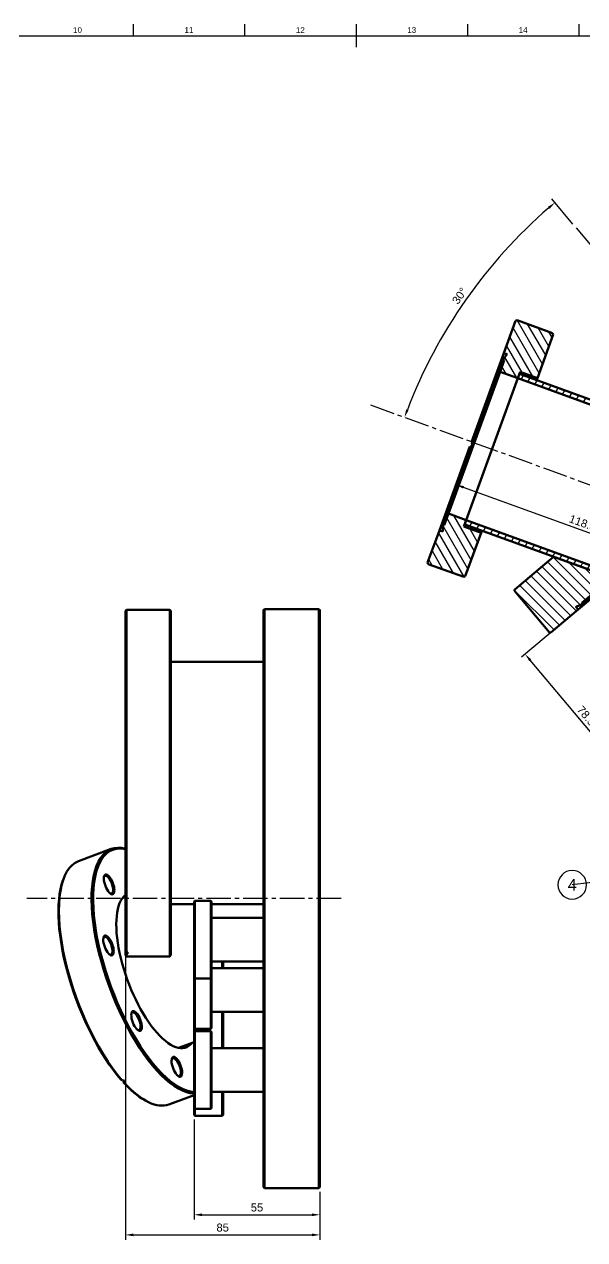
# Model space of a CAD drawing. Header units: millimetres. Extents: x 0 to 1189, y 0 to 841.
# Drawn here: x 454 to 699, y 304 to 836 of the extents above; entities that cross this region are included whole.
import ezdxf
from ezdxf import colors
from ezdxf.entities.mleader import LeaderData, LeaderLine
from ezdxf.enums import TextEntityAlignment as Align
from ezdxf.math import Vec2, Vec3

# ---------------------------------------------------------------- set-up
doc = ezdxf.new("R2010")
doc.units = ezdxf.units.MM
doc.header["$LTSCALE"] = 0.75
doc.linetypes.add('CENTER2', pattern=[28.575, 19.05, -3.175, 3.175, -3.175])
for name, color, linetype, lineweight in [('Balloons', 7, 'Continuous', 25), ('BORDER', 7, 'Continuous', 25), ('FD_Dimensions', 7, 'Continuous', 25), ('Hatching', 7, 'Continuous', 25), ('Smart Centers', 7, 'CENTER2', 25), ('Visible', 7, 'Continuous', 50)]:
    doc.layers.add(name, color=color, linetype=linetype, lineweight=lineweight)
doc.styles.add('FusionTitle', font='arial.ttf')
doc.styles.get("Standard").update_dxf_attribs({"font": 'arial.ttf'})
doc.dimstyles.new('Dim-ISO-25', dxfattribs={"dimtxt": 3.5, "dimasz": 3.5, "dimexe": 2.1, "dimexo": 2.1, "dimgap": 1.4, "dimtad": 1, "dimzin": 12, "dimdsep": 46, "dimtxsty": 'Standard', "dimcen": 0, "dimazin": 3, "dimtp": 0.1, "dimtm": 0.1, "dimtfac": 0.714286, "dimtmove": 0, "dimatfit": 3, "dimfxl": 1, "dimtzin": 12, "dimarcsym": 0})

# ---------------------------------------------------------------- blocks, each defined once
blk = doc.blocks.new('*U29')
at = {"layer": 'Smart Centers', "color": 0, "ltscale": 0.75, "transparency": 16777216}
blk.add_line((-74.680236, 89.00044), (60.772016, -72.425268), dxfattribs=at)
blk = doc.blocks.new('*U30')
at = {"layer": 'Smart Centers', "color": 0, "ltscale": 0.75, "transparency": 16777216}
blk.add_line((-94.70458, 34.469648), (131.173552, -47.743269), dxfattribs=at)
blk = doc.blocks.new('*D88')
at = {"layer": 'Defpoints', "color": 0, "transparency": 16777216}
for p in [(859.943386, 717.10225), (828.760057, 588.405979), (673.4106, 560.582658)]:
    blk.add_point(p, dxfattribs=at)
at = {"layer": 'FD_Dimensions', "color": 0, "lineweight": -2, "transparency": 16777216}
for p, q in [((858.334693, 715.752396), (671.801907, 559.232804)), ((827.151364, 587.056125), (722.288249, 499.065524)), ((721.647186, 503.096534), (675.660357, 557.901503))]:
    blk.add_line(p, q, dxfattribs=at)
at = {"layer": 'FD_Dimensions', "color": 0, "transparency": 16777216}
for points in [[(676.107216, 558.276462), (675.213498, 557.526543), (673.4106, 560.582658)], [(722.094045, 503.471493), (721.200327, 502.721574), (723.896943, 500.415378)]]:
    blk.add_solid(points, dxfattribs=at)
at = {"layer": 'FD_Dimensions', "color": 0, "transparency": 16777216, "insert": (701.095159, 532.547586), "char_height": 3.5, "attachment_point": 5, "rotation": 310.00003345}
blk.add_mtext('78.54', dxfattribs=at)
blk = doc.blocks.new('*D89')
at = {"layer": 'Defpoints', "color": 0, "transparency": 16777216}
for p in [(695.687191, 746.996046), (659.154687, 730.721783), (605.894334, 669.522469), (831.139444, 585.570337), (831.772466, 587.309552)]:
    blk.add_point(p, dxfattribs=at)
at = {"layer": 'FD_Dimensions', "color": 0, "lineweight": -2, "transparency": 16777216}
blk.add_line((694.337337, 748.604739), (685.0944, 759.620043), dxfattribs=at)
blk.add_arc((828.760057, 588.405979), 221.404087, 130.905753, 159.094247, dxfattribs=at)
at = {"layer": 'FD_Dimensions', "color": 0, "transparency": 16777216}
for points in [[(683.402484, 756.184353), (684.159444, 755.29659), (686.444254, 758.01135)], [(622.47786, 667.206158), (621.38474, 667.613835), (620.708271, 664.130637)]]:
    blk.add_solid(points, dxfattribs=at)
at = {"layer": 'FD_Dimensions', "color": 0, "transparency": 16777216, "insert": (644.784827, 717.226823), "char_height": 3.5, "attachment_point": 5, "rotation": 55.00001902}
blk.add_mtext('30°', dxfattribs=at)
blk = doc.blocks.new('*U33')
at = {"layer": 'Smart Centers', "color": 0, "ltscale": 0.75, "transparency": 16777216}
blk.add_line((21.599217, 0), (-115.801763, 0), dxfattribs=at)
blk = doc.blocks.new('*D90')
at = {"layer": 'Defpoints', "color": 0, "transparency": 16777216}
for p in [(528.705465, 359.084695), (583.705465, 327.470241), (583.705465, 315.374921)]:
    blk.add_point(p, dxfattribs=at)
at = {"layer": 'FD_Dimensions', "color": 0, "lineweight": -2, "transparency": 16777216}
for p, q in [((528.705465, 356.984695), (528.705465, 313.274921)), ((583.705465, 325.370241), (583.705465, 313.274921)), ((532.205465, 315.374921), (580.205465, 315.374921))]:
    blk.add_line(p, q, dxfattribs=at)
at = {"layer": 'FD_Dimensions', "color": 0, "transparency": 16777216}
for points in [[(532.205465, 315.958254), (532.205465, 314.791587), (528.705465, 315.374921)], [(580.205465, 315.958254), (580.205465, 314.791587), (583.705465, 315.374921)]]:
    blk.add_solid(points, dxfattribs=at)
at = {"layer": 'FD_Dimensions', "color": 0, "transparency": 16777216, "insert": (556.205465, 318.554764), "char_height": 3.5, "attachment_point": 5}
blk.add_mtext('55', dxfattribs=at)
blk = doc.blocks.new('*D91')
at = {"layer": 'Defpoints', "color": 0, "transparency": 16777216}
for p in [(498.705465, 430.518712), (583.705465, 327.470241), (583.705465, 306.579564)]:
    blk.add_point(p, dxfattribs=at)
at = {"layer": 'FD_Dimensions', "color": 0, "lineweight": -2, "transparency": 16777216}
for p, q in [((498.705465, 428.418712), (498.705465, 304.479564)), ((583.705465, 325.370241), (583.705465, 304.479564)), ((502.205465, 306.579564), (580.205465, 306.579564))]:
    blk.add_line(p, q, dxfattribs=at)
at = {"layer": 'FD_Dimensions', "color": 0, "transparency": 16777216}
for points in [[(502.205465, 307.162897), (502.205465, 305.99623), (498.705465, 306.579564)], [(580.205465, 307.162897), (580.205465, 305.99623), (583.705465, 306.579564)]]:
    blk.add_solid(points, dxfattribs=at)
at = {"layer": 'FD_Dimensions', "color": 0, "transparency": 16777216, "insert": (541.205465, 309.766569), "char_height": 3.5, "attachment_point": 5}
blk.add_mtext('85', dxfattribs=at)
blk = doc.blocks.new('ISO_A0_SHEET')
at = {"layer": 'BORDER'}
for p, q in [((502.083334, 836), (502.083334, 831)), ((550.791667, 836), (550.791667, 831)), ((599.5, 836), (599.5, 826)), ((648.208333, 836), (648.208333, 831)), ((696.916666, 836), (696.916666, 831)), ((20, 831), (1179, 831))]:
    blk.add_line(p, q, dxfattribs=at)
at = {"layer": 'BORDER', "style": 'FusionTitle'}
for s, p in [('10', (477.729168, 833.5)), ('11', (526.4375, 833.5)), ('12', (575.145833, 833.5)), ('13', (623.854167, 833.5)), ('14', (672.5625, 833.5))]:
    blk.add_text(s, height=2.5, dxfattribs=at).set_placement(p, align=Align.MIDDLE)
blk = doc.blocks.new('*B64')
at = {"transparency": 16777216}
for start, end in [(90, 270), (270, 90)]:
    blk.add_arc((0, 0), 6.25, start, end, dxfattribs=at)
at = {"transparency": 16777216, "insert": (0, 0), "char_height": 5, "attachment_point": 5}
blk.add_mtext('4', dxfattribs=at)
blk = doc.blocks.new('*D103')
at = {"layer": 'Defpoints', "color": 0, "transparency": 16777216}
for p in [(773.193361, 645.876825), (643.208124, 634.69459), (635.919823, 614.670147)]:
    blk.add_point(p, dxfattribs=at)
at = {"layer": 'FD_Dimensions', "color": 0, "lineweight": -2, "transparency": 16777216}
for p, q in [((772.475119, 643.90347), (753.675834, 592.252859)), ((636.638065, 616.643502), (643.926366, 636.667945)), ((751.105152, 595.423284), (646.497048, 633.49752))]:
    blk.add_line(p, q, dxfattribs=at)
at = {"layer": 'FD_Dimensions', "color": 0, "transparency": 16777216}
for points in [[(646.69656, 634.045674), (646.297536, 632.949366), (643.208124, 634.69459)], [(751.304664, 595.971438), (750.90564, 594.87513), (754.394076, 594.226213)]]:
    blk.add_solid(points, dxfattribs=at)
at = {"layer": 'FD_Dimensions', "color": 0, "transparency": 16777216, "insert": (699.891528, 617.456329), "char_height": 3.5, "attachment_point": 5, "rotation": 340.00001515}
blk.add_mtext('118.32', dxfattribs=at)

msp = doc.modelspace()

# ---------------------------------------------------------------- hatches: boundary and pattern name
at = {"layer": 'Hatching'}
h = msp.add_hatch(dxfattribs=at)
h.set_pattern_fill('ANSI31', color=256, angle=90, style=0)
h.paths.add_polyline_path([(747.803, 655.118), (766.868, 648.179), (764.958, 650.454), (755.574, 661.639)], flags=0)
edge = h.paths.add_edge_path(flags=0)
edge.add_spline(control_points=[(871.884, 727.122), (871.914, 727.407), (871.943, 727.694)], knot_values=[0, 0, 0, 0.0574988, 0.0574988, 0.0574988], weights=[1, 1.0000013, 1], degree=2, periodic=0)
edge.add_line((871.943, 727.694), (856.645, 745.925))
edge.add_spline(control_points=[(856.645, 745.925), (856.358, 745.946), (856.071, 745.966)], knot_values=[0, 0, 0, 0.0574988, 0.0574988, 0.0574988], weights=[1, 1.0000013, 1], degree=2, periodic=0)
edge.add_line((856.071, 745.966), (836.686, 729.7))
edge.add_line((836.686, 729.7), (846.07, 718.515))
edge.add_line((846.07, 718.515), (851.727, 711.774))
edge.add_line((851.727, 711.774), (856.818, 716.046))
edge.add_line((856.818, 716.046), (857.379, 715.733))
edge.add_spline(control_points=[(857.379, 715.733), (858.14, 717.011), (858.92, 718.322)], knot_values=[0, 0, 0, 0.3012694, 0.3012694, 0.3012694], weights=[1, 1.0000839, 1], degree=2, periodic=0)
edge.add_line((858.92, 718.322), (859.943, 717.102))
edge.add_line((859.943, 717.102), (871.884, 727.122))
edge = h.paths.add_edge_path(flags=0)
edge.add_spline(control_points=[(684.09, 570.066), (684.377, 570.045), (684.663, 570.025)], knot_values=[0, 0, 0, 0.0574988, 0.0574988, 0.0574988], weights=[1, 1.0000013, 1], degree=2, periodic=0)
edge.add_line((684.663, 570.025), (696.604, 580.044))
edge.add_line((696.604, 580.044), (695.581, 581.264))
edge.add_spline(control_points=[(695.581, 581.264), (697.007, 581.804), (698.398, 582.332)], knot_values=[0, 0, 0, 0.3012694, 0.3012694, 0.3012694], weights=[1, 1.0000839, 1], degree=2, periodic=0)
edge.add_line((698.398, 582.332), (698.187, 582.939))
edge.add_line((698.187, 582.939), (711.275, 593.921))
edge.add_line((711.275, 593.921), (685.884, 603.162))
edge.add_line((685.884, 603.162), (668.851, 588.87))
edge.add_spline(control_points=[(668.851, 588.87), (668.821, 588.584), (668.792, 588.298)], knot_values=[0, 0, 0, 0.0574988, 0.0574988, 0.0574988], weights=[1, 1.0000013, 1], degree=2, periodic=0)
edge.add_line((668.792, 588.298), (684.09, 570.066))
h = msp.add_hatch(dxfattribs=at)
h.set_pattern_fill('ANSI31', color=256, angle=75, style=0)
h.paths.add_polyline_path([(678.794, 681.3), (685.72, 700.328), (685.421, 700.969), (669.916, 706.613), (669.275, 706.314), (664.154, 692.242), (665.632, 691.704), (663.802, 689.523), (664.292, 689.112), (662.451, 684.055), (670.25, 681.217), (670.934, 683.096), (671.277, 684.036)], flags=0)
h.paths.add_polyline_path([(630.798, 600.598), (631.097, 599.957), (646.602, 594.314), (647.243, 594.613), (654.169, 613.642), (646.651, 616.378), (646.993, 617.318), (647.677, 619.197), (639.878, 622.036), (638.037, 616.979), (637.399, 616.979), (637.399, 614.132), (635.92, 614.67)], flags=0)
h = msp.add_hatch(dxfattribs=at)
h.set_pattern_fill('ANSI31', color=256, angle=15, style=0)
h.paths.add_polyline_path([(711.275, 593.921), (713.044, 595.405), (647.677, 619.197), (646.993, 617.318), (685.884, 603.162)], flags=0)
h.paths.add_polyline_path([(771.424, 644.392), (773.193, 645.877), (766.868, 648.179), (747.803, 655.118), (670.934, 683.096), (670.25, 681.217)], flags=0)

# ---------------------------------------------------------------- linework, layer by layer
at = {"layer": 'Visible', "extrusion": (-0.492404, -0.413176, 0.766044)}
for p, q in [((859.943, 717.102), (696.604, 580.044)), ((857.379, 715.733), (698.398, 582.332)), ((669.275, 706.314), (664.154, 692.242)), ((669.916, 706.613), (669.275, 706.314)), ((685.421, 700.969), (669.916, 706.613)), ((678.794, 681.3), (685.72, 700.328)), ((685.72, 700.328), (685.421, 700.969)), ((649.985, 653.313), (664.154, 692.242)), ((665.632, 691.704), (663.802, 689.523)), ((664.154, 692.242), (665.632, 691.704)), ((637.399, 616.979), (663.802, 689.523)), ((664.292, 689.112), (662.451, 684.055)), ((663.802, 689.523), (664.292, 689.112)), ((662.451, 684.055), (639.878, 622.036)), ((670.25, 681.217), (647.677, 619.197)), ((647.677, 619.197), (670.25, 681.217)), ((662.451, 684.055), (670.25, 681.217)), ((670.25, 681.217), (671.277, 684.036)), ((670.934, 683.096), (670.25, 681.217)), ((670.25, 681.217), (771.424, 644.392)), ((773.193, 645.877), (670.934, 683.096)), ((671.277, 684.036), (678.794, 681.3)), ((678.452, 680.36), (678.794, 681.3)), ((635.92, 614.67), (649.301, 651.435)), ((649.865, 651.229), (649.301, 651.435)), ((649.985, 653.313), (649.904, 653.091)), ((649.904, 653.091), (650.371, 652.913)), ((649.985, 653.313), (650.549, 653.108)), ((650.465, 652.879), (650.371, 652.913)), ((639.878, 622.036), (638.037, 616.979)), ((647.677, 619.197), (639.878, 622.036)), ((638.037, 616.979), (637.399, 616.979)), ((637.399, 616.979), (637.399, 614.132)), ((646.651, 616.378), (647.677, 619.197)), ((647.677, 619.197), (646.993, 617.318)), ((646.993, 617.318), (711.275, 593.921)), ((713.044, 595.405), (647.677, 619.197)), ((635.92, 614.67), (630.798, 600.598)), ((637.399, 614.132), (635.92, 614.67)), ((654.169, 613.642), (646.651, 616.378)), ((647.243, 594.613), (654.169, 613.642)), ((654.169, 613.642), (654.511, 614.581)), ((685.884, 603.162), (668.851, 588.87)), ((711.275, 593.921), (685.884, 603.162)), ((630.798, 600.598), (631.097, 599.957)), ((631.097, 599.957), (646.602, 594.314)), ((646.602, 594.314), (647.243, 594.613)), ((698.187, 582.939), (711.275, 593.921)), ((668.792, 588.298), (684.09, 570.066)), ((684.663, 570.025), (696.604, 580.044)), ((696.604, 580.044), (695.581, 581.264)), ((698.398, 582.332), (698.187, 582.939))]:
    msp.add_line(p, q, dxfattribs=at)
at = {"layer": 'Visible', "extrusion": (-1e-16, -1, 0)}
for p, q in [((498.705, 579.47), (499.205, 579.97)), ((498.705, 579.47), (498.705, 430.519)), ((499.205, 430.028), (499.205, 579.97)), ((518.105, 579.97), (499.205, 579.97)), ((518.105, 579.97), (518.105, 428.37)), ((518.605, 579.47), (518.105, 579.97)), ((518.605, 428.87), (518.605, 579.47)), ((559.105, 579.87), (559.505, 580.27)), ((559.105, 579.87), (559.105, 327.47)), ((559.505, 327.07), (559.505, 580.27)), ((583.305, 580.27), (559.505, 580.27)), ((583.305, 580.27), (583.305, 327.07)), ((583.705, 579.87), (583.305, 580.27)), ((583.705, 327.47), (583.705, 579.87)), ((559.105, 557.17), (518.605, 557.17)), ((478.224, 470.057), (492.514, 475.36)), ((471.351, 461.572), (471.552, 462.132)), ((498.705, 454.458), (497.488, 454.006)), ((528.705, 452.37), (529.005, 452.67)), ((528.705, 452.37), (528.705, 418.97)), ((529.005, 418.67), (529.005, 452.67)), ((536.005, 452.67), (529.005, 452.67)), ((536.005, 452.67), (536.005, 418.67)), ((536.305, 452.37), (536.005, 452.67)), ((536.305, 418.97), (536.305, 452.37)), ((528.705, 451.17), (518.605, 451.17)), ((559.105, 451.17), (536.305, 451.17)), ((559.105, 445.17), (536.305, 445.17)), ((499.205, 430.028), (498.705, 430.519)), ((498.705, 430.129), (498.705, 430.519)), ((498.705, 430.129), (498.705, 428.87)), ((499.205, 429.638), (498.705, 430.129)), ((498.705, 428.87), (499.205, 428.37)), ((499.705, 430.028), (499.205, 430.028)), ((499.205, 428.37), (499.205, 429.638)), ((499.705, 429.638), (499.205, 429.638)), ((518.105, 428.37), (499.205, 428.37)), ((499.705, 429.638), (499.705, 430.028)), ((518.605, 428.87), (518.105, 428.37)), ((559.105, 426.17), (536.305, 426.17)), ((541.005, 426.17), (541.005, 423.17)), ((541.405, 423.17), (541.405, 426.17)), ((559.105, 423.17), (536.305, 423.17)), ((528.705, 418.97), (528.705, 396.97)), ((528.705, 418.97), (529.005, 418.67)), ((529.005, 396.67), (529.005, 418.67)), ((536.005, 418.67), (529.005, 418.67)), ((536.305, 418.97), (536.005, 418.67)), ((536.005, 418.67), (536.005, 396.67)), ((536.305, 396.97), (536.305, 418.97)), ((559.105, 404.17), (536.305, 404.17)), ((541.005, 404.17), (541.005, 388.17)), ((541.405, 388.17), (541.405, 404.17)), ((528.705, 396.97), (528.705, 395.37)), ((528.705, 396.97), (529.005, 396.67)), ((528.705, 395.37), (529.005, 395.67)), ((528.705, 395.37), (528.705, 361.97)), ((536.005, 396.67), (529.005, 396.67)), ((529.005, 361.67), (529.005, 395.67)), ((536.005, 395.67), (529.005, 395.67)), ((529.105, 395.67), (529.105, 396.67)), ((536.305, 396.97), (536.005, 396.67)), ((536.005, 395.67), (536.005, 361.67)), ((536.305, 395.37), (536.005, 395.67)), ((536.305, 361.97), (536.305, 395.37)), ((528.705, 390.927), (521.843, 388.38)), ((559.105, 388.17), (536.305, 388.17)), ((497.271, 374.169), (496.842, 374.387)), ((497.271, 374.169), (497.704, 374.33)), ((497.851, 374.161), (497.842, 373.263)), ((497.842, 373.263), (498.271, 373.045)), ((498.704, 373.206), (498.271, 373.045)), ((517.714, 363.648), (528.705, 367.727)), ((559.105, 369.17), (536.305, 369.17)), ((541.005, 369.17), (541.005, 358.67)), ((541.405, 359.07), (541.405, 369.17)), ((506.97, 365.595), (507.487, 365.301)), ((528.705, 361.97), (528.705, 359.085)), ((528.705, 361.97), (529.005, 361.67)), ((536.005, 361.67), (529.005, 361.67)), ((529.105, 358.685), (529.105, 361.67)), ((536.305, 361.97), (536.005, 361.67)), ((529.105, 358.685), (528.705, 359.085)), ((530.205, 358.685), (529.105, 358.685)), ((530.205, 358.685), (530.205, 358.67)), ((541.005, 358.67), (530.205, 358.67)), ((541.405, 359.07), (541.005, 358.67)), ((559.105, 327.47), (559.505, 327.07)), ((583.305, 327.07), (559.505, 327.07)), ((583.705, 327.47), (583.305, 327.07))]:
    msp.add_line(p, q, dxfattribs=at)
at = {"layer": 'Visible', "extrusion": (0, 0, -1)}
for centre, major_axis, start_param, end_param in [((512.258, 422.155), (-19.745, 53.204), 3.2929224, 6.5548324), ((491.561, 459.854), (-1.6, 4.313), 4.712389, 10.9955743), ((497.536, 416.692), (-19.571, 52.736), 3.9358798, 5.8556345), ((491.283, 433.168), (-1.6, 4.313), 4.712389, 10.9955743), ((503.545, 400.125), (-1.6, 4.313), 4.712389, 10.9955743), ((521.166, 380.081), (-1.6, 4.313), 4.712389, 10.9955743), ((498.402, 417.013), (-19.745, 53.204), 3.900556, 3.9358015), ((497.536, 416.692), (-19.571, 52.736), 3.5691434, 3.900321)]:
    msp.add_ellipse(centre, major_axis=major_axis, ratio=0.3830222, start_param=start_param, end_param=end_param, dxfattribs=at)
at = {"layer": 'Visible'}
for centre, major_axis, start_param, end_param in [((512.691, 422.316), (-19.571, 52.736), -0.249151, 2.9777474), ((497.969, 416.852), (-19.745, 53.204), 0, 2.3473838), ((491.214, 459.725), (-1.461, 3.938), 2.8163436, 6.6084344), ((512.691, 422.316), (-12.525, 33.751), 0.1202703, 3.377844), ((490.936, 433.039), (-1.461, 3.938), 2.8163436, 6.6084344), ((503.199, 399.996), (-1.461, 3.938), 2.8163436, 6.6084344), ((520.819, 379.952), (-1.461, 3.938), 2.8163436, 6.6084344), ((497.969, 416.852), (-19.745, 53.204), 2.3826293, 3.1415927)]:
    msp.add_ellipse(centre, major_axis=major_axis, ratio=0.3830222, start_param=start_param, end_param=end_param, dxfattribs=at)
for points, weights in [([(668.851, 588.87), (668.821, 588.584), (668.792, 588.298)], [1, 1.0000013273, 1]), ([(695.581, 581.264), (697.007, 581.804), (698.398, 582.332)], [1, 1.00008389777, 1]), ([(684.09, 570.066), (684.377, 570.045), (684.663, 570.025)], [1, 1.00000133378, 1])]:
    msp.add_rational_spline(points, weights, degree=2, dxfattribs=at)

# ---------------------------------------------------------------- block references
at = {"layer": 'BORDER'}
msp.add_blockref('ISO_A0_SHEET', (0, 0), dxfattribs=at)
at = {"layer": 'Smart Centers', "ltscale": 0.75}
for name, p in [('*U29', (770.367, 657.996)), ('*U30', (700.599, 635.053)), ('*U33', (571.405, 453.67))]:
    msp.add_blockref(name, p, dxfattribs=at)

# ---------------------------------------------------------------- dimensions: what is measured, and where the dimension line sits
at = {"layer": 'FD_Dimensions'}
dim = msp.add_angular_dim_2l(base=(659.155, 730.722), line1=((695.687, 746.996), (831.139, 585.57)), line2=((605.894, 669.522), (831.772, 587.31)), dimstyle='Dim-ISO-25', override={"dimlfac": 1, "dimpost": '', "dimclrd": 0, "dimclre": 0}, dxfattribs=at)
dim.commit()
dim.dimension.update_dxf_attribs({"geometry": '*D89', "text_midpoint": (644.785, 717.227)})
for base, p1, p2, angle, override, picture, middle in [((673.411, 560.583), (828.76, 588.406), (859.943, 717.102), 130, {"dimlfac": 1}, '*D88', (701.095, 532.548)), ((643.208, 634.695), (773.193, 645.877), (635.92, 614.67), 340, {"dimlfac": 1, "dimclrd": 0, "dimclre": 0}, '*D103', (699.892, 617.456))]:
    dim = msp.add_linear_dim(base=base, p1=p1, p2=p2, angle=angle, dimstyle='Dim-ISO-25', override=override, dxfattribs=at)
    dim.commit()
    dim.dimension.update_dxf_attribs({"geometry": picture, "text_midpoint": middle})
for base, p1, picture, middle in [((583.705, 306.58), (498.705, 430.519), '*D91', (541.205, 309.767)), ((583.705, 315.375), (528.705, 359.085), '*D90', (556.205, 318.555))]:
    dim = msp.add_linear_dim(base=base, p1=p1, p2=(583.705, 327.47), dimstyle='Dim-ISO-25', override={"dimlfac": 1, "dimclrd": 0, "dimclre": 0}, dxfattribs=at)
    dim.commit()
    dim.dimension.update_dxf_attribs({"geometry": picture, "text_midpoint": middle})

# ---------------------------------------------------------------- leaders
at = {"layer": 'Balloons'}
ml = msp.add_multileader_block('Standard', dxfattribs=at)
ml.set_content('*B64', color=256)
ml.set_leader_properties()
ml.build(insert=Vec2(0, 0))
ml.multileader.update_dxf_attribs({"has_dogleg": 0, "arrow_head_size": 3.5, "block_connection_type": 1})
ctx = ml.context
ctx.base_point, ctx.char_height, ctx.arrow_head_size = Vec3(694.003, 459.686), 3.5, 3.5
ctx.attachment_type = 1
notes = []
notes.append((ctx, [(1, (1, 1, 0), (702.003, 459.686), (-1, 0), 8, [(0, [(864.016, 480.17)], 0, [])])]))
ctx.block.insert = Vec3(694.003, 459.686)
for ctx, leaders in notes:
    for number, flags, end, landing, length, lines in leaders:
        leader = LeaderData()
        leader.index, (leader.has_last_leader_line, leader.has_dogleg_vector, leader.attachment_direction) = number, flags
        leader.last_leader_point, leader.dogleg_vector, leader.dogleg_length = Vec3(end), Vec3(landing), length
        for number, points, colour, breaks in lines:
            line = LeaderLine()
            line.index, line.vertices, line.color, line.breaks = number, Vec3.list(points), colors.encode_raw_color(colour), breaks
            leader.lines.append(line)
        ctx.leaders.append(leader)

doc.saveas('drawing.dxf')
